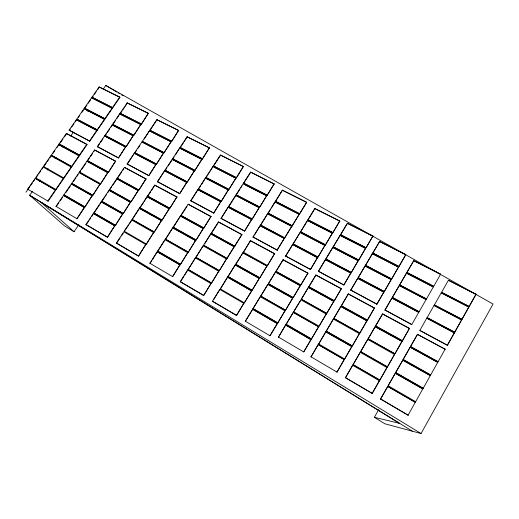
<?xml version="1.0" encoding="UTF-8"?>
<svg xmlns="http://www.w3.org/2000/svg" width="519" height="519" viewBox="0 0 519 519"><rect width="100%" height="100%" fill="white"/><g stroke="black" fill="none" stroke-linecap="round" stroke-linejoin="round"><path stroke-width="0.78" d="M417.51 334.392L445.114 349.203L417.51 334.392L410.516 346.64L438.081 361.788L445.114 349.203M418.794 312.38L391.949 298.036L384.968 310.012L411.801 324.557L418.794 312.237M392.312 297.406L419.157 311.737L392.312 297.406L399.247 285.508L426.112 299.482L399.247 285.508M419.839 330.434L447.404 345.271L419.839 330.434L426.774 318.16L454.378 332.783L447.404 345.271M399.611 284.886L426.469 298.996L399.611 284.886L406.5 273.059L433.371 286.975M426.774 318.16L454.346 332.913M422.816 388.893L395.264 373.232L422.816 388.893L415.661 401.7L388.128 385.734L395.264 373.232M427.131 317.66L454.715 332.264L427.131 317.66L434.027 305.457L461.644 319.847L454.715 332.264M395.64 372.577L423.186 388.309L395.64 372.577L402.725 360.16L430.296 375.574L402.725 360.16M406.864 272.443L433.735 286.339L406.864 272.443L413.708 260.694L440.605 274.22L413.708 260.694M434.027 305.457L461.612 319.983M434.377 304.971L461.975 319.341L434.377 304.971L441.234 292.833L468.865 306.995L461.975 319.341M403.101 359.511L430.66 375.003L403.101 359.511L410.14 347.172L437.731 362.34L410.14 347.172M441.234 292.833L468.826 307.138M441.578 292.359L469.189 306.502L441.578 292.359L448.397 280.286L476.04 294.228L469.189 306.502M448.397 280.286L475.994 294.383M438.081 361.788L410.51 346.523L417.51 334.268M378.753 409.601L374.368 417.295L384.845 423.764L421.058 433.527L493.05 304.063L105.818 85.473L103.197 89.242M408.09 415.181L415.284 402.296L387.751 386.396L380.563 398.981L408.09 415.181L380.563 398.981M423.186 388.309L430.296 375.574M430.66 375.003L437.731 362.34M447.43 345.154L454.378 332.783M454.741 332.134L461.644 319.847M462.007 319.204L468.865 306.995M469.228 306.353L476.04 294.228M380.596 399.053L387.751 386.396M395.277 373.33L388.128 385.734M395.653 372.674L402.738 360.264M403.107 359.615L410.146 347.289M372.201 393.434L379.415 380.725L372.201 393.434L345.427 377.676L352.654 365.279L379.447 380.81M379.824 380.148L386.999 367.51L379.824 380.148L353.03 364.63L360.212 352.31L387.018 367.608M387.395 366.952L394.524 354.386L387.395 366.952L360.588 351.661L367.724 339.42L394.544 354.496M394.92 353.841L402.011 341.346L375.185 326.62L368.094 338.777L394.92 353.841L402.011 341.346M402.394 340.821L409.439 328.397L382.594 313.898L375.555 325.977L402.394 340.821L409.439 328.397M419.157 311.737L426.112 299.482M426.469 298.996L433.384 286.812M433.735 286.339L440.605 274.22M345.485 377.767L352.654 365.279M353.082 364.727L360.212 352.31M360.634 351.772L367.724 339.42M368.133 338.901L375.185 326.62M375.587 326.107L382.594 313.898M384.994 310.154L391.949 298.036M392.332 297.556L399.26 285.671M399.624 285.048L406.5 273.059M406.87 272.611L413.708 260.869M344.227 359.557L337 372.097L344.227 359.557L318.212 344.551L311.024 356.884L318.212 344.551M351.85 346.536L344.668 359.005L351.85 346.536L325.815 331.771L318.666 344.026L325.815 331.771M352.284 346.004L359.427 333.6L352.284 346.004L326.192 331.128L333.367 319.062L359.472 333.723M359.849 333.081L366.952 320.748L340.866 306.444L333.743 318.432L359.849 333.081L366.952 320.748M367.368 320.242L374.433 307.981L348.327 293.903L341.243 305.814L367.368 320.242L374.433 307.981M376.865 304.231L383.872 292.067L357.753 278.275L350.734 290.082L376.865 304.231L383.872 292.067M384.268 291.594L391.235 279.494L365.097 265.923L358.123 277.659L384.268 291.594L391.235 279.494M391.624 279.034L398.553 267L372.395 253.648L365.467 265.306L391.624 279.034L398.553 267M398.929 266.552L405.819 254.589L379.649 241.452L372.759 253.038L398.929 266.552L405.819 254.589M326.263 331.258L333.367 319.062M333.808 318.569L340.866 306.444M341.301 305.957L348.327 293.903M350.786 290.238L357.753 278.275M358.577 277.133L365.097 265.923M365.506 265.481L372.395 253.648M372.791 253.22L379.649 241.452M310.965 339.549L303.725 351.934L311.05 339.666L285.651 324.965L278.456 337.142L285.651 324.965M311.432 339.024L318.634 326.711L293.293 312.354L286.034 324.33L311.432 339.024L318.634 326.711M326.704 313.457L333.821 301.273L308.422 287.364L301.26 299.197L326.704 313.457L333.821 301.273M334.262 300.793L341.34 288.681L315.915 274.992L308.799 286.748L334.262 300.793L341.34 288.681M319.094 326.198L326.25 313.95L319.094 326.198L293.67 311.724L300.884 299.82L326.321 314.092M343.831 285.015L350.857 273L325.426 259.591L318.368 271.242L343.831 285.015L350.857 273M351.279 272.546L358.259 260.596L332.802 247.407L325.796 258.981L351.279 272.546L358.259 260.596M358.674 260.155L365.616 248.27L340.14 235.295L333.172 246.797L358.674 260.155L365.616 248.27M366.025 247.842L372.934 236.022L347.432 223.254L340.509 234.692L366.025 247.842L372.934 236.022M286.138 324.459L293.293 312.354M300.572 300.631L293.67 311.724M301.351 299.34L308.422 287.364M308.883 286.903L315.915 274.992M318.439 271.411L325.426 259.591M325.861 259.163L332.802 247.407M333.237 246.986L340.14 235.295M340.568 234.886L347.432 223.254M277.269 323.48L269.997 335.754L277.38 323.609L252.578 309.201L245.351 321.274L252.299 310.005M277.769 322.974L285.002 310.764L277.769 322.974L252.967 308.578L260.279 296.712L285.106 310.907M285.489 310.271L292.684 298.133L267.934 284.302L260.661 296.089L285.489 310.271L292.684 298.133M293.164 297.653L300.313 285.58L275.531 271.975L268.31 283.685L293.164 297.653L300.313 285.58M300.786 285.119L307.897 273.111L283.089 259.721L275.913 271.359L300.786 285.119L307.897 273.111M310.459 269.504L317.518 257.593L292.697 244.481L285.58 256.016L310.459 269.504L317.518 257.593M317.972 257.158L324.985 245.312L300.138 232.408L293.066 243.872L317.972 257.158L324.985 245.312M325.432 244.89L332.407 233.109L307.533 220.413L300.507 231.805L325.432 244.89L332.407 233.109M332.841 232.7L339.783 220.977L314.884 208.489L307.903 219.816L332.841 232.7L339.783 220.977M253.09 308.721L260.279 296.712M260.785 296.239L267.934 284.302M268.427 283.848L275.531 271.975M276.017 271.528L283.089 259.721M285.684 256.198L292.697 244.481M293.164 244.06L300.138 232.408M300.598 232.006L307.533 220.413M307.981 220.017L314.884 208.489M277.224 250.132L284.295 238.37L260.142 225.635L252.993 237.014L277.224 250.132L252.993 237.014M284.769 237.955L291.801 226.258L267.622 213.724L260.519 225.038L284.769 237.955L260.519 225.038M292.268 225.856L299.255 214.217L275.051 201.891L267.992 213.134L292.268 225.856L267.992 213.134M299.716 213.828L306.671 202.261L282.44 190.129L275.42 201.301L299.716 213.828L275.42 201.301M236.534 315.435L243.82 303.317L236.534 315.435L212.42 301.228L219.816 289.453L243.956 303.466M251.592 290.783L244.345 302.837L251.715 290.938L227.549 277.14L220.354 288.992L227.549 277.14M252.104 290.316L259.305 278.327L235.237 264.898L227.938 276.523L252.104 290.316L259.305 278.327M259.811 277.873L266.98 265.955L242.879 252.74L235.62 264.288L259.811 277.873L266.98 265.955M274.596 253.655L267.473 265.514L274.596 253.655L250.469 240.654L243.392 252.312L250.469 240.654M277.12 249.95L284.295 238.37M284.672 237.76L291.801 226.258M292.171 225.655L299.255 214.217M299.632 213.62L306.671 202.261M213.809 299.411L219.816 289.453M228.081 276.685L235.237 264.898M236.184 263.782L240.453 256.989M241.303 255.633L242.879 252.74M253.116 237.209L253.96 235.873M254.797 234.53L260.142 225.635M260.635 225.24L267.622 213.724M268.102 213.341L270.594 209.378M271.424 208.054L275.051 201.891M275.531 201.521L282.44 190.129M203.688 295.493L210.986 283.53L203.688 295.493L180.223 281.668L187.644 270.062L211.142 283.685M211.531 283.069L218.784 271.171L211.531 283.069L188.034 269.452L195.416 257.911L218.94 271.34M219.329 270.723L226.537 258.884L219.329 270.723L195.799 257.307L203.13 245.844L226.686 259.065M227.069 258.456L234.244 246.681L210.805 233.848L203.519 245.24L227.069 258.456L203.519 245.24M234.77 246.259L241.899 234.556L218.428 221.924L211.188 233.245L234.77 246.259L211.188 233.245M244.585 231.111L251.663 219.492L228.165 207.126L220.99 218.35L244.585 231.111L251.663 219.492M252.169 219.102L259.208 207.542L235.678 195.378L228.542 206.536L252.169 219.102L259.208 207.542M259.701 207.165L266.701 195.669L243.145 183.7L236.054 194.794L259.701 207.165L266.701 195.669M267.188 195.3L274.149 183.869L250.567 172.094L243.515 183.116L267.188 195.3L274.149 183.869M226.926 258.274L234.244 246.681M234.627 246.077L241.899 234.556M180.398 281.83L183.895 276.368M184.764 275.005L187.644 270.062M188.209 269.621L195.416 257.911M195.968 257.482L203.13 245.844M204.96 243.417L210.805 233.848M211.765 232.778L218.149 222.794M221.133 218.557L228.165 207.126M228.684 206.75L235.392 196.253M236.184 195.014L239.94 189.143M240.771 187.839L242.023 185.886M243.645 183.35L250.275 172.983M179.931 264.813L172.632 276.633L179.931 264.813L157.218 251.715L149.965 263.347L151.717 260.648M180.502 264.372L187.768 252.617L180.502 264.372L157.607 251.112L165.01 239.726L187.936 252.798M188.326 252.195L195.546 240.498L172.762 227.815L165.399 239.129L188.326 252.195L195.546 240.498M196.104 240.083L203.286 228.457L180.463 215.975L173.145 227.218L196.104 240.083L203.286 228.457M203.831 228.055L210.974 216.488L188.118 204.207L180.846 215.385L203.831 228.055L210.974 216.488M213.711 213.114L220.796 201.638L197.914 189.61L190.707 200.697L213.711 213.114L220.796 201.638M221.328 201.262L228.373 189.844L205.453 178.011L198.29 189.026L221.328 201.262L228.373 189.844M228.892 189.48L235.898 178.121L212.952 166.489L205.829 177.433L228.892 189.48L235.898 178.121M236.411 177.77L243.379 166.476L220.4 155.032L213.322 165.911L236.411 177.77L243.379 166.476M152.592 259.305L157.218 251.715M157.802 251.293L165.01 239.726M165.587 239.317L172.762 227.815M173.327 227.419L180.463 215.975M181.021 215.586L187.002 206.393M190.875 200.911L197.914 189.61M198.453 189.253L200.561 186.016M201.398 184.719L205.453 178.011M205.985 177.667L207.243 175.733M208.08 174.449L209.332 172.516M210.169 171.231L212.952 166.489M213.471 166.151L220.101 155.953M138.528 256.094L145.82 244.462L138.528 256.094L116.379 243.061L123.84 231.792L146.021 244.65M154.253 232.071L161.461 220.562L139.403 208.294L132.034 219.42L154.253 232.071L161.461 220.562M162.038 220.173L169.207 208.722L147.111 196.656L139.786 207.717L162.038 220.173L169.207 208.722M169.778 208.346L176.908 196.961L154.779 185.082L147.5 196.078L169.778 208.346L176.908 196.961M146.416 244.047L153.663 232.473L146.416 244.047L124.229 231.202L131.644 220.011L153.864 232.668M179.704 193.678L186.775 182.377L164.614 170.751L157.393 181.65L179.704 193.678L186.775 182.377M187.327 182.02L194.366 170.777L172.165 159.339L164.99 170.174L187.327 182.02L194.366 170.777M194.91 170.44L201.91 159.255L179.678 148.006L172.548 158.775L194.91 170.44L201.91 159.255M202.442 158.924L209.404 147.798L187.138 136.737L180.054 147.441L202.442 158.924L209.404 147.798M116.6 243.242L120.11 237.949M121.42 235.963L123.178 233.31M128.368 225.473L124.229 231.202M129.237 224.163L131.417 220.867M132.241 219.621L139.403 208.294M139.994 207.924L143.439 202.721M144.295 201.424L147.111 196.656M147.694 196.292L150.692 191.771M151.548 190.479L154.779 185.082M157.588 181.877L164.614 170.751M165.178 170.414L166.865 167.864M168.13 165.95L171.925 160.222M172.723 159.015L174.06 156.998M175.396 154.98L179.678 148.006M181.105 146.352L183.324 143.01M184.206 141.674L187.138 136.737M107.478 237.241L114.777 225.752L93.401 213.445L85.914 224.558L107.478 237.241L114.777 225.752M115.393 225.356L122.646 213.925L101.231 201.813L93.79 212.861L115.393 225.356L122.646 213.925M123.256 213.543L130.47 202.176L109.016 190.259L101.62 201.236L123.256 213.543L130.47 202.176M131.073 201.8L138.249 190.492L116.756 178.77L109.405 189.682L131.073 201.8L138.249 190.492M138.839 190.136L145.975 178.886L124.443 167.352L117.138 178.199L138.839 190.136L145.975 178.886M148.817 175.675L155.901 164.504L134.337 153.215L127.09 163.972L148.817 175.675L155.901 164.504M156.472 164.173L163.517 153.066L141.914 141.959L134.713 152.651L156.472 164.173L163.517 153.066M164.082 152.742L171.088 141.693L149.453 130.769L142.29 141.395L164.082 152.742L171.088 141.693M171.646 141.382L178.614 130.386L156.939 119.642L149.829 130.211L171.646 141.382L178.614 130.386M86.16 224.753L88.36 221.49M89.236 220.179L90.559 218.22M91.876 216.261L93.401 213.445M94.464 212.42L99.278 205.277M100.148 203.973L101.231 201.813M101.854 201.45L104.462 197.577M105.331 196.286L106.635 194.353M107.939 192.413L108.802 191.122M110.06 189.26L111.786 186.697M112.649 185.413L116.541 179.639M117.787 177.79L121.647 172.049M122.51 170.777L123.794 168.863M127.752 163.537L134.337 153.215M134.921 152.897L136.718 150.225M138.067 148.22L139.864 145.547M144.276 138.995L149.453 130.769M150.017 130.47L156.939 119.642M32.431 191.297L29.674 195.274L64.486 225.843L74.048 231.753L78.797 224.727M84.279 207.366L76.981 218.72L84.519 207.581L63.487 195.41L55.981 206.38L56.247 206.588L58.894 202.721M84.915 206.99L92.174 195.702L71.343 183.934L63.882 194.839L84.915 206.99L92.174 195.702M92.804 195.339L100.024 184.102L79.154 172.529L71.739 183.363L92.804 195.339L100.024 184.102M107.829 172.58L100.647 183.752L107.829 172.58L86.913 161.195L79.543 171.964L79.783 172.191L80.653 170.926M108.439 172.237L115.581 161.124L94.633 149.92L87.302 160.624L108.439 172.237L115.581 161.124M118.475 157.984L125.559 146.948L104.572 135.984L97.306 146.598L118.475 157.984L125.559 146.948M126.156 146.63L133.201 135.654L112.175 124.871L104.955 135.427L126.156 146.63L133.201 135.654M133.792 135.349L140.805 124.43L119.74 113.823L112.558 124.313L133.792 135.349L140.805 124.43M141.382 124.138L148.356 113.272L127.252 102.84L120.116 113.272L141.382 124.138L148.356 113.272M60.217 200.788L62.423 197.564M65.894 192.491L70.279 186.081M73.296 181.676L75.91 177.855M76.78 176.583L78.09 174.669M81.522 169.661L85.856 163.329M87.542 160.864L89.372 158.191M90.287 156.855L92.577 153.514M93.945 151.503L94.633 149.92M97.533 146.851L99.804 143.529M100.712 142.206L102.983 138.891M105.175 135.68L106.531 133.701M107.433 132.384L109.691 129.088M111.04 127.11L112.175 124.871M112.772 124.579L115.465 120.648M116.807 118.682L119.74 113.823M120.324 113.544L122.108 110.936M123.003 109.632L124.339 107.68M125.228 106.376L127.252 102.84M55.416 189.973L47.845 200.983L48.118 201.197L55.682 190.194L55.416 189.973L35.182 178.348L27.656 189.176L27.935 189.396M71.856 166.67L71.603 166.437L79.037 155.629L58.666 144.554L51.277 155.187L71.856 166.67L79.277 155.869L79.037 155.629M79.673 155.304L79.426 155.058L86.816 144.314L66.406 133.422L59.056 143.997L79.673 155.304L87.056 144.567L86.816 144.314M56.078 189.617L63.597 178.685L63.337 178.458L55.812 189.396L56.078 189.617L35.577 177.777L43.058 167.014L63.597 178.685M63.993 178.108L71.46 167.241L71.213 167.008L63.733 177.881L63.993 178.108L43.447 166.45L50.888 155.752L71.46 167.241M89.748 141.239L89.515 140.986L96.839 130.327L76.397 119.668L69.105 130.152L89.748 141.239L97.072 130.587L96.839 130.327M97.455 130.029L97.228 129.769L104.507 119.175L84.02 108.692L76.773 119.117L97.455 130.029L104.734 119.448L104.507 119.175M105.117 118.89L104.89 118.624L112.13 108.088L91.603 97.78L84.402 108.147L105.117 118.89L112.351 108.367L112.13 108.088M112.727 107.816L112.513 107.537L119.707 97.072L99.142 86.933L91.98 97.235L112.727 107.816L119.921 97.351L119.707 97.072M39.334 181.339L40.261 180.009M47.184 170.031L48.105 168.701M55.027 158.717L55.948 157.387M62.87 147.402L63.792 146.073M70.714 136.088L73.484 132.098M87.789 111.468L88.71 110.138M25.95 192.251L28.824 188.118M29.038 187.807L29.92 186.542M30.589 185.575L32.36 183.025M33.242 181.754L34.572 179.846M36.291 177.375L38.049 174.838M38.931 173.573L40.69 171.043M42.007 169.149L42.889 167.884M46.34 162.908L43.719 166.683L43.447 166.45M47.216 161.649L48.961 159.138M49.837 157.88L51.147 155.992L50.888 155.752M52.925 153.436L54.774 150.782M57.077 147.461L58.465 145.463M60.23 142.926L62.987 138.962M64.362 136.977L66.659 133.675L66.406 133.422M69.351 130.412L70.266 129.101M71.628 127.136L73.906 123.859M75.268 121.894L76.637 119.934L76.397 119.668M78.375 117.43L79.731 115.478M81.996 112.221L83.351 110.268M85.09 107.77L86.887 105.182M88.236 103.236L90.488 99.998M92.213 97.514L93.109 96.229M94.452 94.296L96.236 91.72M97.578 89.793L98.921 87.86M29.369 195.676L29.674 195.274L421.058 433.527M374.368 417.295L399.734 423.4M119.921 97.351L99.142 86.933M127.46 103.119L148.544 113.544M157.127 119.908L178.789 130.652M187.307 136.99L209.559 148.051M243.508 166.716L220.4 155.032M274.253 184.102L250.567 172.094M282.537 190.356L306.755 202.475M347.483 223.462L372.966 236.223M314.962 208.703L339.841 221.185M91.98 97.235L112.513 107.537M379.674 241.646L405.125 254.42M112.351 108.367L91.603 97.78M120.116 113.272L141.181 123.872M119.947 114.089L140.999 124.696M149.829 130.211L171.465 141.123M149.641 131.028L171.27 141.947M180.054 147.441L202.287 158.678M179.846 148.252L202.066 159.502M213.322 165.911L236.275 177.537M213.815 167.086L236.035 178.354M243.515 183.116L267.077 195.079M243.988 184.29L266.811 195.89M340.509 234.692L365.986 247.654M275.161 202.112L299.346 214.431M340.198 235.49L365.661 248.458M307.903 219.816L332.776 232.499M372.759 253.038L398.916 266.377M307.618 220.614L332.471 233.303M372.428 253.83L398.566 267.175M84.402 108.147L104.89 118.624M406.507 273.228L432.664 286.611M104.734 119.448L84.02 108.692M112.558 124.313L133.584 135.096M112.396 125.131L132.708 135.556M142.29 141.395L163.9 152.495M163.706 153.313L141.914 141.959M172.548 158.775L194.742 170.2M194.528 171.017L172.165 159.339M205.829 177.433L228.749 189.253M205.608 178.244L228.516 190.064M236.054 194.794L259.584 206.951M259.325 207.756L235.678 195.378M333.172 246.797L358.629 259.98M332.867 247.589L358.305 260.772M267.733 213.938L291.892 226.459M365.467 265.306L391.605 278.865M300.507 231.805L325.361 244.702M365.136 266.098L391.255 279.657M300.936 232.973L325.056 245.5M76.773 119.117L97.228 129.769M76.637 119.934L97.072 130.587M104.955 135.427L125.942 146.384M125.773 147.201L104.572 135.984M134.713 152.651L156.284 163.933M134.538 153.462L156.089 164.744M164.99 170.174L187.158 181.793M164.795 170.985L186.95 182.604M198.29 189.026L221.178 201.041M198.076 189.837L220.945 201.852M228.542 206.536L252.039 218.895M228.308 207.334L251.786 219.699M325.796 258.981L351.227 272.378M325.491 259.772L350.909 273.169M260.259 225.836L284.393 238.565M358.123 277.659L384.242 291.438M293.066 243.872L317.894 256.976M357.799 278.444L383.898 292.223M292.787 244.67L317.596 257.774M391.968 298.185L418.087 312.003M69.105 130.152L89.515 140.986M97.306 146.598L118.254 157.737M127.09 163.972L148.622 175.441M157.393 181.65L179.529 193.457M66.659 133.675L87.056 144.567M190.707 200.697L213.562 212.907M95.561 150.542L115.101 160.994M220.99 218.35L244.455 230.91M318.368 271.242L343.779 284.853M146.176 179.113L124.443 167.352M350.734 290.082L376.833 304.082M154.967 185.309L177.089 197.181M285.58 256.016L310.381 269.335M384.968 310.012L411.801 324.557M211.129 216.695L188.118 204.207M242.036 234.75L218.428 221.924M315.993 275.161L341.398 288.836M250.593 240.842L274.707 253.843M348.379 294.052L374.465 308.124M283.192 259.896L307.981 273.279M382.62 314.034L409.446 328.527M59.056 143.997L79.426 155.058M79.277 155.869L58.666 144.554M87.302 160.624L108.218 172.003M108.049 172.814L86.913 161.195M117.138 178.199L138.638 189.909M138.456 190.713L116.756 178.77M147.5 196.078L169.596 208.132M147.312 196.87L169.395 208.936M180.846 215.385L203.669 227.854M180.638 216.176L203.448 228.652M308.799 286.748L334.197 300.644M210.961 234.037L234.38 246.869M308.507 287.526L333.886 301.422M341.243 305.814L367.329 320.106M243.255 252.13L267.473 265.514M243.009 252.915L267.09 266.13M340.925 306.586L366.991 320.885M275.913 271.359L300.696 284.957M375.555 325.977L402.381 340.698M375.218 326.749L402.017 341.47M275.641 272.138L300.404 285.742M51.277 155.187L71.603 166.437M79.543 171.964L100.647 183.752M100.258 184.329L79.154 172.529M109.405 189.682L130.859 201.586M130.684 202.391L109.016 190.259M139.786 207.717L161.85 219.972M139.605 208.508L161.649 220.763M173.145 227.218L195.935 239.895M301.26 299.197L326.633 313.314M172.944 228.01L195.715 240.686M333.743 318.432L359.803 332.951M235.62 264.288L259.695 277.71M368.094 338.777L394.901 353.731M235.373 265.073L259.429 278.495M268.31 283.685L293.066 297.504M268.044 284.464L292.781 298.282M71.739 183.363L92.57 195.118M92.414 195.916L71.343 183.934M101.62 201.236L123.042 213.335M101.465 202.027L122.867 214.133M132.034 219.42L154.059 231.876M165.399 239.129L188.157 252.007M293.384 312.49L318.711 326.84M326.192 331.128L352.232 345.888M195.799 257.307L219.174 270.555M325.88 331.894L351.201 346.251M360.588 351.661L387.375 366.855M227.938 276.523L251.975 290.16M227.698 277.302L251.715 290.938M260.661 296.089L285.385 310.128M63.882 194.839L84.675 206.783M55.682 190.194L35.182 178.348M93.79 212.861L115.166 225.155M84.519 207.581L63.487 195.41M286.034 324.33L311.355 338.907M93.634 213.646L114.997 225.947M157.607 251.112L180.327 264.203M318.595 343.915L344.668 359.005M285.755 325.095L311.05 339.666M188.034 269.452L211.376 282.907M353.03 364.63L379.798 380.057M157.413 251.897L180.112 264.988M318.29 344.668L344.285 359.661M220.205 288.836L244.345 302.837M252.967 308.578L277.659 322.837M387.771 386.48L415.284 402.296M277.38 323.609L252.578 309.201M27.656 189.176L48.118 201.197M55.981 206.38L76.981 218.72M278.346 337.019L303.725 351.934M85.914 224.558L107.251 237.053M310.946 356.78L337 372.097M116.379 243.061L138.32 255.919M345.427 377.676L372.168 393.357M149.764 263.172L172.632 276.633M180.223 281.668L203.526 295.343M212.42 301.228L236.398 315.299M245.221 321.144L269.997 335.754M105.818 85.473L116.944 92.071M118.338 92.895L119.733 93.725M121.822 94.964L123.217 95.788M29.674 195.274L412.358 431.185M41.397 202.611L399.435 423.329M41.001 202.261L74.048 231.753"/></g></svg>
